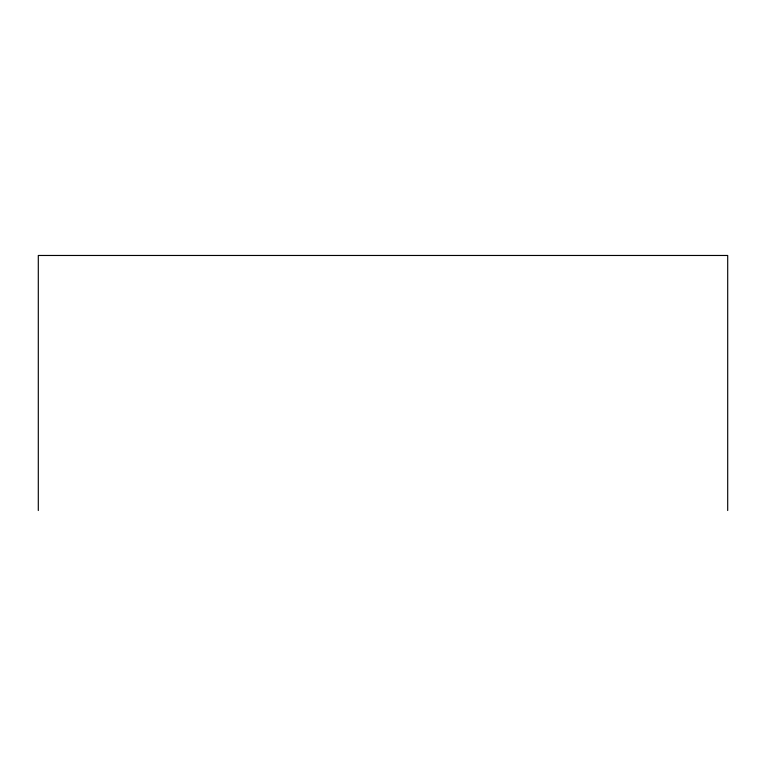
<?xml version="1.0" encoding="UTF-8"?>
<svg xmlns="http://www.w3.org/2000/svg" width="766" height="766" viewBox="0 0 766 766"><rect width="100%" height="100%" fill="white"/><g stroke="black" fill="none" stroke-linecap="round" stroke-linejoin="round"><path stroke-width="1.15" d="M727.7 510.529L727.7 255.471L38.3 255.471L38.3 510.529"/></g></svg>
